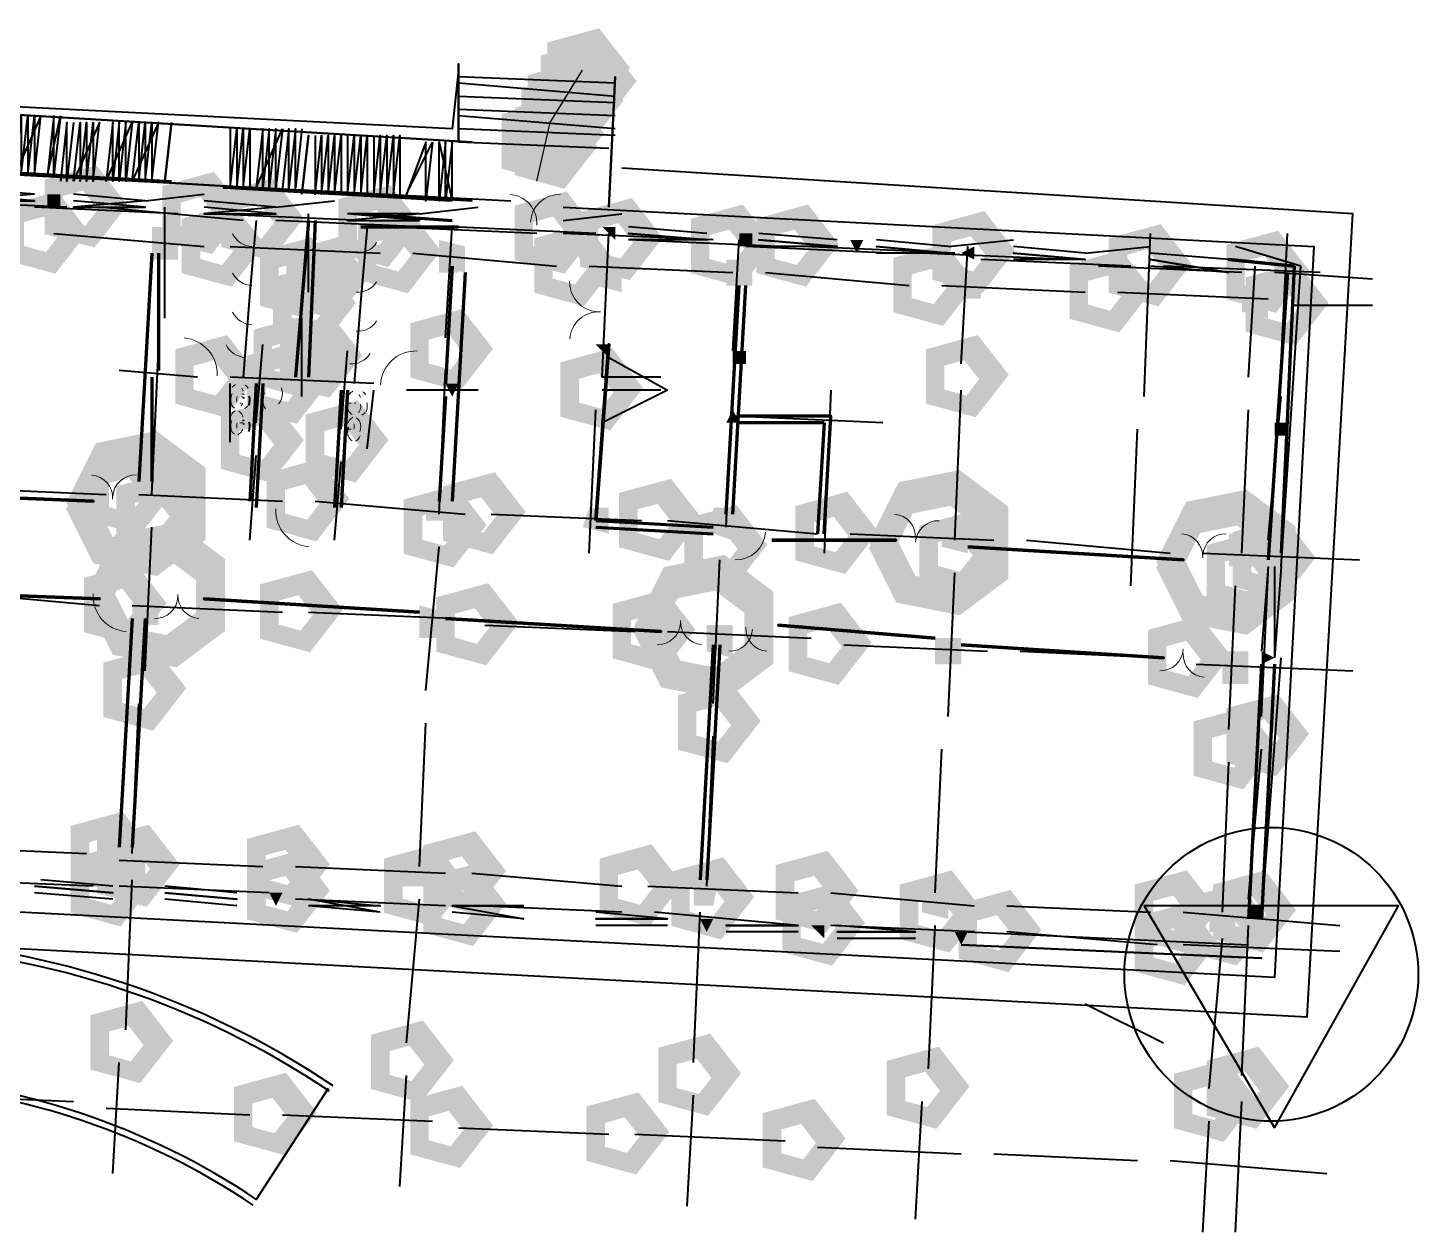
# Model space of a CAD drawing. Header units: metres. Extents: x 110 to 500, y 133 to 419.
# Drawn here: x 167.18 to 179.96, y 291.32 to 302.39 of the extents above; entities that cross this region are included whole.
import ezdxf

# ---------------------------------------------------------------- set-up
doc = ezdxf.new("R2010")
doc.units = ezdxf.units.M
for name, color, linetype in [('PDF_0', 7, 'Continuous'), ('PDF_COLU-HATCH', 7, 'Continuous'), ('PDF_COLU_GZ_HATCH', 7, 'Continuous'), ('PDF_DIM_LEAD', 7, 'Continuous'), ('PDF_DOTE', 7, 'Continuous'), ('PDF_GROUND', 7, 'Continuous'), ('PDF_LATRINE', 7, 'Continuous'), ('PDF_LVTRY', 7, 'Continuous'), ('PDF_PUB_HATCH', 7, 'Continuous'), ('PDF_STAIR', 7, 'Continuous'), ('PDF_WALL', 7, 'Continuous'), ('PDF_WINDOW', 7, 'Continuous'), ('PDF_勘探点', 7, 'Continuous'), ('PDF_洁具', 7, 'Continuous')]:
    doc.layers.add(name, color=color, linetype=linetype)

msp = doc.modelspace()

# ---------------------------------------------------------------- hatches: boundary and pattern name
at = {"layer": 'PDF_COLU-HATCH'}
for points in [[(168.32, 300.26), (168.56, 300.26), (168.56, 300.56), (168.32, 300.56)], [(170.96, 300.14), (171.14, 300.14), (171.2, 300.38), (170.96, 300.44)], [(173.6, 300.02), (173.84, 300.02), (173.84, 300.26), (173.6, 300.26)], [(172.4, 300.02), (172.64, 299.96), (172.64, 300.2), (172.46, 300.2)], [(175.7, 299.9), (175.94, 299.9), (175.94, 300.14), (175.7, 300.14)], [(178.34, 299.78), (178.58, 299.72), (178.58, 300.02), (178.34, 300.02)], [(168.2, 297.98), (168.44, 297.98), (168.44, 298.28), (168.2, 298.28)], [(170.84, 297.86), (171.02, 297.86), (171.08, 298.1), (170.84, 298.1)], [(172.28, 297.8), (172.52, 297.74), (172.52, 297.98), (172.34, 297.98)], [(173.48, 297.74), (173.66, 297.68), (173.72, 297.98), (173.48, 297.98)], [(175.58, 297.62), (175.82, 297.56), (175.82, 297.86), (175.58, 297.86)], [(178.22, 297.44), (178.46, 297.44), (178.46, 297.74), (178.22, 297.74)], [(168.14, 296.9), (168.38, 296.9), (168.38, 297.2), (168.14, 297.2)], [(170.78, 296.78), (170.96, 296.78), (171.02, 297.02), (170.78, 297.08)], [(173.42, 296.66), (173.66, 296.6), (173.66, 296.9), (173.42, 296.9)], [(175.52, 296.54), (175.76, 296.54), (175.76, 296.78), (175.52, 296.78)], [(178.16, 296.36), (178.4, 296.36), (178.4, 296.66), (178.16, 296.66)], [(168.02, 294.62), (168.26, 294.62), (168.26, 294.86), (168.02, 294.92)], [(170.6, 294.5), (170.84, 294.5), (170.9, 294.74), (170.66, 294.74)], [(173.3, 294.32), (173.48, 294.32), (173.54, 294.62), (173.3, 294.62)], [(175.4, 294.26), (175.64, 294.2), (175.64, 294.5), (175.4, 294.5)], [(178.04, 294.08), (178.28, 294.08), (178.28, 294.38), (178.04, 294.38)]]:
    msp.add_hatch(color=7, dxfattribs=at).paths.add_polyline_path(points)
at = {"layer": 'PDF_COLU_GZ_HATCH'}
for points in [[(167.36, 300.74), (167.48, 300.74), (167.48, 300.86), (167.36, 300.86)], [(172.58, 300.44), (172.58, 300.56), (172.46, 300.56)], [(173.72, 300.38), (173.84, 300.38), (173.84, 300.5), (173.72, 300.5)], [(174.8, 300.32), (174.86, 300.44), (174.74, 300.44)], [(175.88, 300.26), (175.88, 300.38), (175.76, 300.32)], [(172.52, 299.36), (172.52, 299.48), (172.4, 299.48)], [(173.66, 299.3), (173.78, 299.3), (173.78, 299.42), (173.66, 299.42)], [(173.66, 299.3), (173.78, 299.3), (173.78, 299.42), (173.66, 299.42)], [(171.08, 299), (171.14, 299.12), (171.02, 299.12)], [(173.6, 298.76), (173.72, 298.76), (173.66, 298.88)], [(178.64, 298.64), (178.76, 298.64), (178.76, 298.76), (178.64, 298.76)], [(178.52, 296.54), (178.64, 296.6), (178.52, 296.66)], [(169.46, 294.32), (169.52, 294.44), (169.4, 294.44)], [(173.42, 294.08), (173.48, 294.2), (173.36, 294.2)], [(178.4, 294.2), (178.52, 294.2), (178.52, 294.32), (178.4, 294.32)], [(174.5, 294.02), (174.5, 294.14), (174.38, 294.14)], [(175.76, 293.96), (175.82, 294.08), (175.7, 294.08)]]:
    msp.add_hatch(color=7, dxfattribs=at).paths.add_polyline_path(points)
at = {"layer": 'PDF_PUB_HATCH'}
for points in [[(168.32, 300.32), (168.56, 300.32), (168.56, 300.5), (168.38, 300.5)], [(170.96, 300.2), (171.2, 300.14), (171.2, 300.38), (170.96, 300.38)], [(173.6, 300.02), (173.78, 300.02), (173.78, 300.26), (173.6, 300.26)], [(175.7, 299.9), (175.94, 299.9), (175.94, 300.14), (175.7, 300.14)], [(178.34, 299.78), (178.52, 299.78), (178.58, 299.96), (178.34, 299.96)], [(168.2, 297.98), (168.44, 297.98), (168.44, 298.16), (168.2, 298.22)], [(170.84, 297.86), (171.02, 297.86), (171.08, 298.04), (170.84, 298.04)], [(173.48, 297.74), (173.66, 297.68), (173.66, 297.92), (173.48, 297.92)], [(175.58, 297.62), (175.82, 297.62), (175.82, 297.8), (175.58, 297.8)], [(178.22, 297.44), (178.4, 297.44), (178.46, 297.68), (178.22, 297.68)], [(168.14, 296.96), (168.38, 296.96), (168.38, 297.2), (168.2, 297.2)], [(170.78, 296.84), (171.02, 296.84), (171.02, 297.02), (170.78, 297.02)], [(173.42, 296.72), (173.6, 296.72), (173.6, 296.9), (173.42, 296.9)], [(175.52, 296.6), (175.76, 296.6), (175.76, 296.78), (175.52, 296.78)], [(178.16, 296.42), (178.34, 296.42), (178.4, 296.66), (178.16, 296.66)], [(168.02, 294.68), (168.26, 294.68), (168.26, 294.86), (168.02, 294.86)], [(170.66, 294.5), (170.84, 294.5), (170.9, 294.74), (170.66, 294.74)], [(173.3, 294.38), (173.48, 294.38), (173.48, 294.56), (173.3, 294.56)], [(175.4, 294.26), (175.64, 294.26), (175.64, 294.44), (175.4, 294.44)], [(178.04, 294.14), (178.22, 294.14), (178.28, 294.32), (178.04, 294.32)]]:
    msp.add_hatch(color=7, dxfattribs=at).paths.add_polyline_path(points)

# ---------------------------------------------------------------- linework, layer by layer
at = {"layer": 'PDF_0', "color": 7}
for points in [[(172.04, 301.82, 0.17, 0.17, 0), (172.37, 301.73, 0.19, 0.19, 0), (172.58, 302, 0.24, 0.24, 0), (172.37, 302.27, 0.19, 0.19, 0), (172.04, 302.18, 0.17, 0.17, 0)], [(171.98, 301.7, 0.17, 0.17, 0), (172.31, 301.61, 0.19, 0.19, 0), (172.52, 301.88, 0.24, 0.24, 0), (172.31, 302.15, 0.19, 0.19, 0), (171.98, 302.06, 0.17, 0.17, 0)], [(172.1, 301.7, 0.17, 0.17, 0), (172.43, 301.61, 0.19, 0.19, 0), (172.64, 301.88, 0.24, 0.24, 0), (172.43, 302.15, 0.19, 0.19, 0), (172.1, 302.06, 0.17, 0.17, 0)], [(171.86, 301.52, 0.17, 0.17, 0), (172.19, 301.43, 0.19, 0.19, 0), (172.4, 301.7, 0.24, 0.24, 0), (172.19, 301.97, 0.19, 0.19, 0), (171.86, 301.88, 0.17, 0.17, 0)], [(171.92, 301.52, 0.17, 0.17, 0), (172.25, 301.43, 0.19, 0.19, 0), (172.46, 301.7, 0.24, 0.24, 0), (172.25, 301.97, 0.19, 0.19, 0), (171.92, 301.88, 0.17, 0.17, 0)], [(171.98, 301.52, 0.17, 0.17, 0), (172.31, 301.43, 0.19, 0.19, 0), (172.52, 301.7, 0.24, 0.24, 0), (172.31, 301.97, 0.19, 0.19, 0), (171.98, 301.88, 0.17, 0.17, 0)], [(171.8, 301.4, 0.17, 0.17, 0), (172.13, 301.31, 0.19, 0.19, 0), (172.34, 301.58, 0.24, 0.24, 0), (172.13, 301.85, 0.19, 0.19, 0), (171.8, 301.76, 0.17, 0.17, 0)], [(171.8, 301.34, 0.17, 0.17, 0), (172.13, 301.25, 0.19, 0.19, 0), (172.34, 301.52, 0.24, 0.24, 0), (172.13, 301.79, 0.19, 0.19, 0), (171.8, 301.7, 0.17, 0.17, 0)], [(171.86, 301.4, 0.17, 0.17, 0), (172.19, 301.31, 0.19, 0.19, 0), (172.4, 301.58, 0.24, 0.24, 0), (172.19, 301.85, 0.19, 0.19, 0), (171.86, 301.76, 0.17, 0.17, 0)], [(171.74, 301.22, 0.17, 0.17, 0), (172.07, 301.13, 0.19, 0.19, 0), (172.28, 301.4, 0.24, 0.24, 0), (172.07, 301.67, 0.19, 0.19, 0), (171.74, 301.58, 0.17, 0.17, 0)], [(171.8, 301.22, 0.17, 0.17, 0), (172.13, 301.13, 0.19, 0.19, 0), (172.34, 301.4, 0.24, 0.24, 0), (172.13, 301.67, 0.19, 0.19, 0), (171.8, 301.58, 0.17, 0.17, 0)], [(171.8, 301.22, 0.17, 0.17, 0), (172.13, 301.13, 0.19, 0.19, 0), (172.34, 301.4, 0.24, 0.24, 0), (172.13, 301.67, 0.19, 0.19, 0), (171.8, 301.58, 0.17, 0.17, 0)], [(171.62, 301.16, 0.17, 0.17, 0), (171.95, 301.07, 0.19, 0.19, 0), (172.16, 301.34, 0.24, 0.24, 0), (171.95, 301.61, 0.19, 0.19, 0), (171.62, 301.52, 0.17, 0.17, 0)], [(171.74, 301.1, 0.17, 0.17, 0), (172.07, 301.01, 0.19, 0.19, 0), (172.28, 301.28, 0.24, 0.24, 0), (172.07, 301.55, 0.19, 0.19, 0), (171.74, 301.46, 0.17, 0.17, 0)]]:
    msp.add_lwpolyline(points, format="xyseb", close=True, dxfattribs=at)
at = {"layer": 'PDF_0', "color": 7, "lineweight": 40}
for points in [[(171.14, 301.34), (171.14, 302), (171.08, 301.46), (166.34, 301.7)], [(153.44, 301.76), (171.62, 300.8)], [(168.26, 300.8), (168.8, 300.86)], [(172.1, 300.74), (179, 300.38), (178.64, 293.66), (165.98, 294.32)], [(169.46, 300.74), (170, 300.8)], [(170.78, 300.68), (171.32, 300.74)], [(169.28, 300.62), (169.22, 299.96), (169.16, 299.18)], [(172.1, 300.62), (172.64, 300.68)], [(170.3, 300.56), (170.24, 299.9), (170.18, 299.12)], [(175.64, 300.38), (176.24, 300.44)], [(176.9, 300.32), (177.5, 300.38)], [(178.88, 300.2), (178.28, 300.38)], [(178.7, 297.44), (178.88, 300.2)], [(169.04, 298.58), (169.04, 299.12)], [(170.3, 298.52), (170.36, 299.06)], [(178.52, 294.2), (178.7, 296.6)], [(169.94, 292.64), (169.28, 291.62)]]:
    msp.add_lwpolyline(points, dxfattribs=at)
for points in [[(171.14, 301.34), (171.14, 302.06)], [(172.52, 300.74), (172.58, 301.94)], [(172.52, 300.74), (172.58, 301.94)], [(166.28, 301.64), (171.26, 301.34)], [(166.22, 301.1), (171.26, 300.8)]]:
    msp.add_lwpolyline(points, close=True, dxfattribs=at)
at = {"layer": 'PDF_0', "color": 7}
msp.add_lwpolyline([(171.86, 300.98), (171.98, 301.52), (172.28, 302)], dxfattribs=at)
at = {"layer": 'PDF_0', "color": 4, "lineweight": 40}
msp.add_lwpolyline([(175.82, 294.08), (178.4, 293.96)], dxfattribs=at)
msp.add_lwpolyline([(175.76, 293.96), (178.52, 293.84)], close=True, dxfattribs=at)
at = {"layer": 'PDF_0', "color": 7, "lineweight": 40}
for radius, start, end in [(7.95, 56.195, 86.9184), (8.01, 56.1946, 86.9184), (6.75, 56.1951, 86.9183), (6.69, 56.2065, 86.209)]:
    msp.add_arc((165.53, 286.01), radius, start, end, dxfattribs=at)
at = {"layer": 'PDF_DIM_LEAD', "color": 3, "lineweight": 40}
msp.add_lwpolyline([(176.9, 293.42), (177.62, 293.06)], dxfattribs=at)
at = {"layer": 'PDF_DOTE', "color": 1}
for points in [[(167.42, 300.56, 0.17, 0.17, 0), (167.75, 300.47, 0.19, 0.19, 0), (167.96, 300.74, 0.24, 0.24, 0), (167.75, 301.01, 0.19, 0.19, 0), (167.42, 300.92, 0.17, 0.17, 0)], [(168.5, 300.5, 0.17, 0.17, 0), (168.83, 300.41, 0.19, 0.19, 0), (169.04, 300.68, 0.24, 0.24, 0), (168.83, 300.95, 0.19, 0.19, 0), (168.5, 300.86, 0.17, 0.17, 0)], [(169.04, 300.44, 0.17, 0.17, 0), (169.37, 300.35, 0.19, 0.19, 0), (169.58, 300.62, 0.24, 0.24, 0), (169.37, 300.89, 0.19, 0.19, 0), (169.04, 300.8, 0.17, 0.17, 0)], [(167.06, 300.32, 0.17, 0.17, 0), (167.39, 300.23, 0.19, 0.19, 0), (167.6, 300.5, 0.24, 0.24, 0), (167.39, 300.77, 0.19, 0.19, 0), (167.06, 300.68, 0.17, 0.17, 0)], [(170.12, 300.38, 0.17, 0.17, 0), (170.45, 300.29, 0.19, 0.19, 0), (170.66, 300.56, 0.24, 0.24, 0), (170.45, 300.83, 0.19, 0.19, 0), (170.12, 300.74, 0.17, 0.17, 0)], [(171.74, 300.32, 0.17, 0.17, 0), (172.07, 300.23, 0.19, 0.19, 0), (172.28, 300.5, 0.24, 0.24, 0), (172.07, 300.77, 0.19, 0.19, 0), (171.74, 300.68, 0.17, 0.17, 0)], [(168.68, 300.2, 0.17, 0.17, 0), (169.01, 300.11, 0.19, 0.19, 0), (169.22, 300.38, 0.24, 0.24, 0), (169.01, 300.65, 0.19, 0.19, 0), (168.68, 300.56, 0.17, 0.17, 0)], [(172.34, 300.26, 0.17, 0.17, 0), (172.67, 300.17, 0.19, 0.19, 0), (172.88, 300.44, 0.24, 0.24, 0), (172.67, 300.71, 0.19, 0.19, 0), (172.34, 300.62, 0.17, 0.17, 0)], [(173.36, 300.2, 0.17, 0.17, 0), (173.69, 300.11, 0.19, 0.19, 0), (173.9, 300.38, 0.24, 0.24, 0), (173.69, 300.65, 0.19, 0.19, 0), (173.36, 300.56, 0.17, 0.17, 0)], [(173.96, 300.2, 0.17, 0.17, 0), (174.29, 300.11, 0.19, 0.19, 0), (174.5, 300.38, 0.24, 0.24, 0), (174.29, 300.65, 0.19, 0.19, 0), (173.96, 300.56, 0.17, 0.17, 0)], [(170.3, 300.14, 0.17, 0.17, 0), (170.63, 300.05, 0.19, 0.19, 0), (170.84, 300.32, 0.24, 0.24, 0), (170.63, 300.59, 0.19, 0.19, 0), (170.3, 300.5, 0.17, 0.17, 0)], [(171.92, 300.02, 0.17, 0.17, 0), (172.25, 299.93, 0.19, 0.19, 0), (172.46, 300.2, 0.24, 0.24, 0), (172.25, 300.47, 0.19, 0.19, 0), (171.92, 300.38, 0.17, 0.17, 0)], [(175.58, 300.14, 0.17, 0.17, 0), (175.91, 300.05, 0.19, 0.19, 0), (176.12, 300.32, 0.24, 0.24, 0), (175.91, 300.59, 0.19, 0.19, 0), (175.58, 300.5, 0.17, 0.17, 0)], [(177.2, 300.02, 0.17, 0.17, 0), (177.53, 299.93, 0.19, 0.19, 0), (177.74, 300.2, 0.24, 0.24, 0), (177.53, 300.47, 0.19, 0.19, 0), (177.2, 300.38, 0.17, 0.17, 0)], [(178.28, 299.96, 0.17, 0.17, 0), (178.61, 299.87, 0.19, 0.19, 0), (178.82, 300.14, 0.24, 0.24, 0), (178.61, 300.41, 0.19, 0.19, 0), (178.28, 300.32, 0.17, 0.17, 0)], [(175.22, 299.84, 0.17, 0.17, 0), (175.55, 299.75, 0.19, 0.19, 0), (175.76, 300.02, 0.24, 0.24, 0), (175.55, 300.29, 0.19, 0.19, 0), (175.22, 300.2, 0.17, 0.17, 0)], [(176.84, 299.78, 0.17, 0.17, 0), (177.17, 299.69, 0.19, 0.19, 0), (177.38, 299.96, 0.24, 0.24, 0), (177.17, 300.23, 0.19, 0.19, 0), (176.84, 300.14, 0.17, 0.17, 0)], [(169.52, 299.66, 0.17, 0.17, 0), (169.85, 299.57, 0.19, 0.19, 0), (170.06, 299.84, 0.24, 0.24, 0), (169.85, 300.11, 0.19, 0.19, 0), (169.52, 300.02, 0.17, 0.17, 0)], [(178.46, 299.66, 0.17, 0.17, 0), (178.79, 299.57, 0.19, 0.19, 0), (179, 299.84, 0.24, 0.24, 0), (178.79, 300.11, 0.19, 0.19, 0), (178.46, 300.02, 0.17, 0.17, 0)], [(170.78, 299.24, 0.17, 0.17, 0), (171.11, 299.15, 0.19, 0.19, 0), (171.32, 299.42, 0.24, 0.24, 0), (171.11, 299.69, 0.19, 0.19, 0), (170.78, 299.6, 0.17, 0.17, 0)], [(168.62, 299, 0.17, 0.17, 0), (168.95, 298.91, 0.19, 0.19, 0), (169.16, 299.18, 0.24, 0.24, 0), (168.95, 299.45, 0.19, 0.19, 0), (168.62, 299.36, 0.17, 0.17, 0)], [(175.52, 299, 0.17, 0.17, 0), (175.85, 298.91, 0.19, 0.19, 0), (176.06, 299.18, 0.24, 0.24, 0), (175.85, 299.45, 0.19, 0.19, 0), (175.52, 299.36, 0.17, 0.17, 0)], [(172.16, 298.88, 0.17, 0.17, 0), (172.49, 298.79, 0.19, 0.19, 0), (172.7, 299.06, 0.24, 0.24, 0), (172.49, 299.33, 0.19, 0.19, 0), (172.16, 299.24, 0.17, 0.17, 0)], [(169.04, 298.4, 0.17, 0.17, 0), (169.37, 298.31, 0.19, 0.19, 0), (169.58, 298.58, 0.24, 0.24, 0), (169.37, 298.85, 0.19, 0.19, 0), (169.04, 298.76, 0.17, 0.17, 0)], [(169.82, 298.4, 0.17, 0.17, 0), (170.15, 298.31, 0.19, 0.19, 0), (170.36, 298.58, 0.24, 0.24, 0), (170.15, 298.85, 0.19, 0.19, 0), (169.82, 298.76, 0.17, 0.17, 0)], [(167.84, 297.92, 0.17, 0.17, 0), (168.17, 297.83, 0.19, 0.19, 0), (168.38, 298.1, 0.24, 0.24, 0), (168.17, 298.37, 0.19, 0.19, 0), (167.84, 298.28, 0.17, 0.17, 0)], [(169.46, 297.86, 0.17, 0.17, 0), (169.79, 297.77, 0.19, 0.19, 0), (170, 298.04, 0.24, 0.24, 0), (169.79, 298.31, 0.19, 0.19, 0), (169.46, 298.22, 0.17, 0.17, 0)], [(168.08, 297.74, 0.17, 0.17, 0), (168.41, 297.65, 0.19, 0.19, 0), (168.62, 297.92, 0.24, 0.24, 0), (168.41, 298.19, 0.19, 0.19, 0), (168.08, 298.1, 0.17, 0.17, 0)], [(171.08, 297.74, 0.17, 0.17, 0), (171.41, 297.65, 0.19, 0.19, 0), (171.62, 297.92, 0.24, 0.24, 0), (171.41, 298.19, 0.19, 0.19, 0), (171.08, 298.1, 0.17, 0.17, 0)], [(170.72, 297.62, 0.17, 0.17, 0), (171.05, 297.53, 0.19, 0.19, 0), (171.26, 297.8, 0.24, 0.24, 0), (171.05, 298.07, 0.19, 0.19, 0), (170.72, 297.98, 0.17, 0.17, 0)], [(172.7, 297.68, 0.17, 0.17, 0), (173.03, 297.59, 0.19, 0.19, 0), (173.24, 297.86, 0.24, 0.24, 0), (173.03, 298.13, 0.19, 0.19, 0), (172.7, 298.04, 0.17, 0.17, 0)], [(174.32, 297.56, 0.17, 0.17, 0), (174.65, 297.47, 0.19, 0.19, 0), (174.86, 297.74, 0.24, 0.24, 0), (174.65, 298.01, 0.19, 0.19, 0), (174.32, 297.92, 0.17, 0.17, 0)], [(173.3, 297.44, 0.17, 0.17, 0), (173.63, 297.35, 0.19, 0.19, 0), (173.84, 297.62, 0.24, 0.24, 0), (173.63, 297.89, 0.19, 0.19, 0), (173.3, 297.8, 0.17, 0.17, 0)], [(175.46, 297.38, 0.17, 0.17, 0), (175.79, 297.29, 0.19, 0.19, 0), (176, 297.56, 0.24, 0.24, 0), (175.79, 297.83, 0.19, 0.19, 0), (175.46, 297.74, 0.17, 0.17, 0)], [(178.34, 297.32, 0.17, 0.17, 0), (178.67, 297.23, 0.19, 0.19, 0), (178.88, 297.5, 0.24, 0.24, 0), (178.67, 297.77, 0.19, 0.19, 0), (178.34, 297.68, 0.17, 0.17, 0)], [(178.1, 297.2, 0.17, 0.17, 0), (178.43, 297.11, 0.19, 0.19, 0), (178.64, 297.38, 0.24, 0.24, 0), (178.43, 297.65, 0.19, 0.19, 0), (178.1, 297.56, 0.17, 0.17, 0)], [(167.78, 296.9, 0.17, 0.17, 0), (168.11, 296.81, 0.19, 0.19, 0), (168.32, 297.08, 0.24, 0.24, 0), (168.11, 297.35, 0.19, 0.19, 0), (167.78, 297.26, 0.17, 0.17, 0)], [(169.4, 296.84, 0.17, 0.17, 0), (169.73, 296.75, 0.19, 0.19, 0), (169.94, 297.02, 0.24, 0.24, 0), (169.73, 297.29, 0.19, 0.19, 0), (169.4, 297.2, 0.17, 0.17, 0)], [(171.02, 296.72, 0.17, 0.17, 0), (171.35, 296.63, 0.19, 0.19, 0), (171.56, 296.9, 0.24, 0.24, 0), (171.35, 297.17, 0.19, 0.19, 0), (171.02, 297.08, 0.17, 0.17, 0)], [(172.64, 296.66, 0.17, 0.17, 0), (172.97, 296.57, 0.19, 0.19, 0), (173.18, 296.84, 0.24, 0.24, 0), (172.97, 297.11, 0.19, 0.19, 0), (172.64, 297.02, 0.17, 0.17, 0)], [(174.26, 296.54, 0.17, 0.17, 0), (174.59, 296.45, 0.19, 0.19, 0), (174.8, 296.72, 0.24, 0.24, 0), (174.59, 296.99, 0.19, 0.19, 0), (174.26, 296.9, 0.17, 0.17, 0)], [(177.56, 296.42, 0.17, 0.17, 0), (177.89, 296.33, 0.19, 0.19, 0), (178.1, 296.6, 0.24, 0.24, 0), (177.89, 296.87, 0.19, 0.19, 0), (177.56, 296.78, 0.17, 0.17, 0)], [(167.96, 296.12, 0.17, 0.17, 0), (168.29, 296.03, 0.19, 0.19, 0), (168.5, 296.3, 0.24, 0.24, 0), (168.29, 296.57, 0.19, 0.19, 0), (167.96, 296.48, 0.17, 0.17, 0)], [(173.24, 295.82, 0.17, 0.17, 0), (173.57, 295.73, 0.19, 0.19, 0), (173.78, 296, 0.24, 0.24, 0), (173.57, 296.27, 0.19, 0.19, 0), (173.24, 296.18, 0.17, 0.17, 0)], [(178.28, 295.7, 0.17, 0.17, 0), (178.61, 295.61, 0.19, 0.19, 0), (178.82, 295.88, 0.24, 0.24, 0), (178.61, 296.15, 0.19, 0.19, 0), (178.28, 296.06, 0.17, 0.17, 0)], [(177.98, 295.58, 0.17, 0.17, 0), (178.31, 295.49, 0.19, 0.19, 0), (178.52, 295.76, 0.24, 0.24, 0), (178.31, 296.03, 0.19, 0.19, 0), (177.98, 295.94, 0.17, 0.17, 0)], [(167.66, 294.62, 0.17, 0.17, 0), (167.99, 294.53, 0.19, 0.19, 0), (168.2, 294.8, 0.24, 0.24, 0), (167.99, 295.07, 0.19, 0.19, 0), (167.66, 294.98, 0.17, 0.17, 0)], [(167.9, 294.5, 0.17, 0.17, 0), (168.23, 294.41, 0.19, 0.19, 0), (168.44, 294.68, 0.24, 0.24, 0), (168.23, 294.95, 0.19, 0.19, 0), (167.9, 294.86, 0.17, 0.17, 0)], [(169.28, 294.5, 0.17, 0.17, 0), (169.61, 294.41, 0.19, 0.19, 0), (169.82, 294.68, 0.24, 0.24, 0), (169.61, 294.95, 0.19, 0.19, 0), (169.28, 294.86, 0.17, 0.17, 0)], [(170.9, 294.44, 0.17, 0.17, 0), (171.23, 294.35, 0.19, 0.19, 0), (171.44, 294.62, 0.24, 0.24, 0), (171.23, 294.89, 0.19, 0.19, 0), (170.9, 294.8, 0.17, 0.17, 0)], [(167.66, 294.32, 0.17, 0.17, 0), (167.99, 294.23, 0.19, 0.19, 0), (168.2, 294.5, 0.24, 0.24, 0), (167.99, 294.77, 0.19, 0.19, 0), (167.66, 294.68, 0.17, 0.17, 0)], [(170.54, 294.32, 0.17, 0.17, 0), (170.87, 294.23, 0.19, 0.19, 0), (171.08, 294.5, 0.24, 0.24, 0), (170.87, 294.77, 0.19, 0.19, 0), (170.54, 294.68, 0.17, 0.17, 0)], [(172.52, 294.32, 0.17, 0.17, 0), (172.85, 294.23, 0.19, 0.19, 0), (173.06, 294.5, 0.24, 0.24, 0), (172.85, 294.77, 0.19, 0.19, 0), (172.52, 294.68, 0.17, 0.17, 0)], [(169.28, 294.26, 0.17, 0.17, 0), (169.61, 294.17, 0.19, 0.19, 0), (169.82, 294.44, 0.24, 0.24, 0), (169.61, 294.71, 0.19, 0.19, 0), (169.28, 294.62, 0.17, 0.17, 0)], [(170.9, 294.14, 0.17, 0.17, 0), (171.23, 294.05, 0.19, 0.19, 0), (171.44, 294.32, 0.24, 0.24, 0), (171.23, 294.59, 0.19, 0.19, 0), (170.9, 294.5, 0.17, 0.17, 0)], [(173.18, 294.2, 0.17, 0.17, 0), (173.51, 294.11, 0.19, 0.19, 0), (173.72, 294.38, 0.24, 0.24, 0), (173.51, 294.65, 0.19, 0.19, 0), (173.18, 294.56, 0.17, 0.17, 0)], [(174.14, 294.26, 0.17, 0.17, 0), (174.47, 294.17, 0.19, 0.19, 0), (174.68, 294.44, 0.24, 0.24, 0), (174.47, 294.71, 0.19, 0.19, 0), (174.14, 294.62, 0.17, 0.17, 0)], [(175.28, 294.08, 0.17, 0.17, 0), (175.61, 293.99, 0.19, 0.19, 0), (175.82, 294.26, 0.24, 0.24, 0), (175.61, 294.53, 0.19, 0.19, 0), (175.28, 294.44, 0.17, 0.17, 0)], [(177.44, 294.08, 0.17, 0.17, 0), (177.77, 293.99, 0.19, 0.19, 0), (177.98, 294.26, 0.24, 0.24, 0), (177.77, 294.53, 0.19, 0.19, 0), (177.44, 294.44, 0.17, 0.17, 0)], [(178.16, 294.08, 0.17, 0.17, 0), (178.49, 293.99, 0.19, 0.19, 0), (178.7, 294.26, 0.24, 0.24, 0), (178.49, 294.53, 0.19, 0.19, 0), (178.16, 294.44, 0.17, 0.17, 0)], [(174.2, 293.96, 0.17, 0.17, 0), (174.53, 293.87, 0.19, 0.19, 0), (174.74, 294.14, 0.24, 0.24, 0), (174.53, 294.41, 0.19, 0.19, 0), (174.2, 294.32, 0.17, 0.17, 0)], [(175.82, 293.9, 0.17, 0.17, 0), (176.15, 293.81, 0.19, 0.19, 0), (176.36, 294.08, 0.24, 0.24, 0), (176.15, 294.35, 0.19, 0.19, 0), (175.82, 294.26, 0.17, 0.17, 0)], [(177.92, 293.96, 0.17, 0.17, 0), (178.25, 293.87, 0.19, 0.19, 0), (178.46, 294.14, 0.24, 0.24, 0), (178.25, 294.41, 0.19, 0.19, 0), (177.92, 294.32, 0.17, 0.17, 0)], [(177.44, 293.78, 0.17, 0.17, 0), (177.77, 293.69, 0.19, 0.19, 0), (177.98, 293.96, 0.24, 0.24, 0), (177.77, 294.23, 0.19, 0.19, 0), (177.44, 294.14, 0.17, 0.17, 0)], [(167.84, 292.88, 0.17, 0.17, 0), (168.17, 292.79, 0.19, 0.19, 0), (168.38, 293.06, 0.24, 0.24, 0), (168.17, 293.33, 0.19, 0.19, 0), (167.84, 293.24, 0.17, 0.17, 0)], [(170.42, 292.7, 0.17, 0.17, 0), (170.75, 292.61, 0.19, 0.19, 0), (170.96, 292.88, 0.24, 0.24, 0), (170.75, 293.15, 0.19, 0.19, 0), (170.42, 293.06, 0.17, 0.17, 0)], [(173.06, 292.58, 0.17, 0.17, 0), (173.39, 292.49, 0.19, 0.19, 0), (173.6, 292.76, 0.24, 0.24, 0), (173.39, 293.03, 0.19, 0.19, 0), (173.06, 292.94, 0.17, 0.17, 0)], [(175.16, 292.46, 0.17, 0.17, 0), (175.49, 292.37, 0.19, 0.19, 0), (175.7, 292.64, 0.24, 0.24, 0), (175.49, 292.91, 0.19, 0.19, 0), (175.16, 292.82, 0.17, 0.17, 0)], [(178.1, 292.46, 0.17, 0.17, 0), (178.43, 292.37, 0.19, 0.19, 0), (178.64, 292.64, 0.24, 0.24, 0), (178.43, 292.91, 0.19, 0.19, 0), (178.1, 292.82, 0.17, 0.17, 0)], [(169.16, 292.22, 0.17, 0.17, 0), (169.49, 292.13, 0.19, 0.19, 0), (169.7, 292.4, 0.24, 0.24, 0), (169.49, 292.67, 0.19, 0.19, 0), (169.16, 292.58, 0.17, 0.17, 0)], [(177.8, 292.34, 0.17, 0.17, 0), (178.13, 292.25, 0.19, 0.19, 0), (178.34, 292.52, 0.24, 0.24, 0), (178.13, 292.79, 0.19, 0.19, 0), (177.8, 292.7, 0.17, 0.17, 0)], [(170.78, 292.1, 0.17, 0.17, 0), (171.11, 292.01, 0.19, 0.19, 0), (171.32, 292.28, 0.24, 0.24, 0), (171.11, 292.55, 0.19, 0.19, 0), (170.78, 292.46, 0.17, 0.17, 0)], [(172.4, 292.04, 0.17, 0.17, 0), (172.73, 291.95, 0.19, 0.19, 0), (172.94, 292.22, 0.24, 0.24, 0), (172.73, 292.49, 0.19, 0.19, 0), (172.4, 292.4, 0.17, 0.17, 0)], [(174.02, 291.98, 0.17, 0.17, 0), (174.35, 291.89, 0.19, 0.19, 0), (174.56, 292.16, 0.24, 0.24, 0), (174.35, 292.43, 0.19, 0.19, 0), (174.02, 292.34, 0.17, 0.17, 0)]]:
    msp.add_lwpolyline(points, format="xyseb", close=True, dxfattribs=at)
at = {"layer": 'PDF_DOTE', "color": 1, "lineweight": 40}
for points in [[(167.54, 300.74), (166.16, 300.8)], [(168.56, 300.68), (167.24, 300.74)], [(169.16, 300.62), (167.84, 300.74)], [(168.44, 299.72), (168.44, 300.74)], [(170.24, 300.62), (168.86, 300.68)], [(170.78, 300.56), (169.46, 300.62)], [(169.76, 299.96), (169.76, 300.68)], [(167.42, 300.5), (168.8, 300.38)], [(171.86, 300.5), (170.48, 300.56)], [(171.02, 299.54), (171.08, 300.56)], [(172.4, 300.5), (171.08, 300.56)], [(173.48, 300.44), (172.1, 300.5)], [(172.46, 299.18), (172.52, 300.5)], [(177.44, 299), (177.5, 300.5)], [(178.7, 299.3), (178.76, 300.5)], [(169.04, 300.38), (170.42, 300.32)], [(174.08, 300.38), (172.7, 300.44)], [(173.66, 299.42), (173.72, 300.44)], [(175.1, 300.32), (173.78, 300.38)], [(175.7, 300.32), (174.32, 300.38)], [(175.76, 299.3), (175.82, 300.38)], [(170.72, 300.32), (172.04, 300.2)], [(176.72, 300.26), (175.4, 300.32)], [(177.32, 300.2), (175.94, 300.26)], [(172.34, 300.2), (173.66, 300.14)], [(173.96, 300.14), (175.28, 300.02)], [(178.34, 300.14), (177.02, 300.2)], [(179.06, 300.14), (177.62, 300.2)], [(178.4, 299.18), (178.46, 300.2)], [(179.54, 300.08), (178.64, 300.14)], [(175.58, 300.02), (176.9, 299.96)], [(177.2, 299.96), (178.58, 299.9)], [(178.82, 299.84), (179.54, 299.84)], [(169.7, 299), (169.7, 299.72)], [(169.28, 298.76), (169.34, 299.48)], [(168.32, 298.1), (168.38, 299.42)], [(170.06, 298.7), (170.12, 299.42)], [(168.74, 299.18), (168.02, 299.24)], [(170.36, 299.12), (169.04, 299.18)], [(170.96, 297.92), (171.02, 299.24)], [(171.32, 299.06), (170.66, 299.06)], [(173.6, 297.8), (173.66, 299.12)], [(174.56, 299.06), (174.5, 297.56)], [(175.7, 297.68), (175.76, 299.06)], [(178.58, 297.68), (178.7, 299)], [(172.34, 297.56), (172.4, 298.88)], [(175.04, 298.76), (173.66, 298.82)], [(178.34, 297.56), (178.4, 298.88)], [(177.32, 297.26), (177.38, 298.7)], [(169.22, 297.68), (169.28, 298.46)], [(170, 297.68), (170.06, 298.4)], [(166.58, 298.16), (167.9, 298.1)], [(168.2, 298.1), (169.52, 298.04)], [(169.82, 298.04), (171.2, 297.92)], [(171.44, 297.92), (172.82, 297.86)], [(168.26, 296.48), (168.32, 297.8)], [(173.06, 297.86), (174.44, 297.74)], [(174.74, 297.74), (176.06, 297.68)], [(176.36, 297.68), (177.68, 297.56)], [(170.84, 296.3), (170.96, 297.62)], [(177.98, 297.56), (179.42, 297.5)], [(173.48, 296.18), (173.54, 297.5)], [(175.64, 296.06), (175.7, 297.38)], [(178.52, 296.06), (178.58, 297.38)], [(166.52, 297.2), (167.84, 297.08)], [(178.22, 295.94), (178.28, 297.26)], [(168.14, 297.08), (169.52, 297.02)], [(169.76, 297.02), (171.14, 296.96)], [(171.38, 296.9), (172.76, 296.84)], [(173.06, 296.84), (174.38, 296.78)], [(174.68, 296.72), (176, 296.66)], [(176.3, 296.66), (177.62, 296.6)], [(177.92, 296.54), (179.36, 296.48)], [(168.14, 294.8), (168.2, 296.18)], [(170.78, 294.68), (170.84, 296)], [(173.42, 294.5), (173.48, 295.88)], [(175.52, 294.44), (175.58, 295.76)], [(178.4, 294.38), (178.52, 295.76)], [(178.16, 294.26), (178.22, 295.64)], [(166.4, 294.86), (167.72, 294.8)], [(168.02, 294.74), (169.34, 294.68)], [(169.64, 294.68), (171.02, 294.62)], [(171.26, 294.62), (172.64, 294.5)], [(167.78, 294.5), (166.4, 294.56)], [(169.4, 294.44), (168.02, 294.5)], [(168.08, 293.18), (168.14, 294.56)], [(172.88, 294.5), (174.26, 294.44)], [(171.02, 294.32), (169.64, 294.38)], [(170.66, 293.06), (170.78, 294.38)], [(174.56, 294.44), (175.88, 294.32)], [(172.64, 294.26), (171.32, 294.32)], [(174.26, 294.14), (172.94, 294.26)], [(173.3, 292.88), (173.36, 294.26)], [(176.18, 294.32), (177.5, 294.26)], [(177.8, 294.26), (179.24, 294.14)], [(175.88, 294.08), (174.56, 294.14)], [(175.46, 292.82), (175.52, 294.14)], [(177.56, 293.96), (176.18, 294.08)], [(178.34, 292.76), (178.4, 294.14)], [(179.24, 293.9), (177.8, 293.96)], [(178.04, 292.64), (178.16, 294.02)], [(167.96, 291.86), (168.02, 292.88)], [(170.6, 291.74), (170.66, 292.76)], [(166.28, 292.58), (167.6, 292.52)], [(173.24, 291.56), (173.3, 292.58)], [(167.9, 292.46), (169.22, 292.4)], [(175.34, 291.44), (175.4, 292.52)], [(178.28, 291.32), (178.34, 292.52)], [(169.52, 292.4), (170.9, 292.34)], [(171.14, 292.28), (172.52, 292.22)], [(177.98, 291.32), (178.04, 292.34)], [(172.76, 292.22), (174.14, 292.16)], [(174.44, 292.1), (175.76, 292.04)], [(176.06, 292.04), (177.38, 291.98)], [(177.68, 291.98), (179.12, 291.86)]]:
    msp.add_lwpolyline(points, dxfattribs=at)
at = {"layer": 'PDF_GROUND', "color": 2, "lineweight": 40}
msp.add_lwpolyline([(166.46, 293.96), (178.94, 293.3), (179.36, 300.68), (172.64, 301.1)], dxfattribs=at)
at = {"layer": 'PDF_LATRINE', "color": 6, "lineweight": 0}
for centre, start, end in [((169.25, 300.59), -153.0812, -93.0796), ((170.21, 300.53), -93.0837, -33.0862), ((169.25, 300.23), -153.0812, -93.0796), ((170.21, 300.17), -93.0837, -33.0862), ((169.25, 299.87), -153.0812, -93.0796), ((170.21, 299.81), -93.0837, -33.0862), ((169.19, 299.57), -153.0812, -93.0796), ((170.15, 299.51), -93.0837, -33.0862)]:
    msp.add_arc(centre, 0.21, start, end, dxfattribs=at)
at = {"layer": 'PDF_LVTRY', "color": 6}
for points in [[(169.4, 299.9, 0.17, 0.17, 0), (169.73, 299.81, 0.19, 0.19, 0), (169.94, 300.08, 0.24, 0.24, 0), (169.73, 300.35, 0.19, 0.19, 0), (169.4, 300.26, 0.17, 0.17, 0)], [(169.64, 299.9, 0.17, 0.17, 0), (169.97, 299.81, 0.19, 0.19, 0), (170.18, 300.08, 0.24, 0.24, 0), (169.97, 300.35, 0.19, 0.19, 0), (169.64, 300.26, 0.17, 0.17, 0)], [(169.34, 299.18, 0.17, 0.17, 0), (169.67, 299.09, 0.19, 0.19, 0), (169.88, 299.36, 0.24, 0.24, 0), (169.67, 299.63, 0.19, 0.19, 0), (169.34, 299.54, 0.17, 0.17, 0)], [(169.58, 299.18, 0.17, 0.17, 0), (169.91, 299.09, 0.19, 0.19, 0), (170.12, 299.36, 0.24, 0.24, 0), (169.91, 299.63, 0.19, 0.19, 0), (169.58, 299.54, 0.17, 0.17, 0)]]:
    msp.add_lwpolyline(points, format="xyseb", close=True, dxfattribs=at)
at = {"layer": 'PDF_LVTRY', "color": 6, "lineweight": 0}
for centre, radius, start, end in [((169.13, 299.03), 0.0903, 117.0643, 141.3201), ((169.07, 299.03), 0.0902, 13.3997, 32.4354), ((169.13, 299.03), 0.09, 32.4727, 56.8107), ((169.13, 298.97), 0.0902, -166.6003, -147.5646), ((169.13, 298.97), 0.0902, -166.6003, -147.5646), ((169.13, 298.97), 0.0899, 141.3717, 160.4621), ((169.13, 298.97), 0.0899, 141.3717, 160.4621), ((169.19, 298.97), 0.0905, 160.4742, 176.8527), ((169.19, 298.97), 0.0903, 176.9483, -166.633), ((169.13, 299.098), 0.158, -90.5379, -86.3989), ((169.07, 298.97), 0.0899, -38.6283, -19.5379), ((169.129, 298.846), 0.154, 77.121, 84.4379), ((170.27, 298.91), 0.15, 160.4545, 176.9177), ((170.21, 298.97), 0.0899, 141.3717, 160.4621), ((170.15, 298.79), 0.15, 89.3737, 96.8673), ((170.21, 298.97), 0.0903, 117.0643, 141.3201), ((170.211, 299.097), 0.158, -99.7537, -95.5974), ((170.15, 298.97), 0.0902, 13.3997, 32.4354), ((170.15, 298.97), 0.0902, 13.3997, 32.4354), ((170.15, 298.91), 0.0903, -3.0517, 13.367), ((170.21, 298.97), 0.09, 32.4727, 56.8107), ((170.15, 298.91), 0.15, -3.1024, 13.4065), ((169.13, 298.79), 0.0899, 141.3717, 160.4621), ((169.13, 298.79), 0.0899, 141.3717, 160.4621), ((169.13, 298.97), 0.09, -147.5273, -123.1893), ((169.13, 298.79), 0.0903, 117.0643, 141.3201), ((169.07, 298.79), 0.09, 32.4727, 56.8107), ((169.07, 298.79), 0.0902, 13.3997, 32.4354), ((169.13, 298.97), 0.0903, -62.9357, -38.6799), ((170.27, 298.91), 0.15, 176.8976, -166.5935), ((170.21, 298.91), 0.0902, -166.6003, -147.5646), ((170.21, 298.91), 0.09, -147.5273, -123.1893), ((170.21, 298.73), 0.0903, 117.0643, 141.3201), ((170.15, 298.73), 0.09, 32.4727, 56.8107), ((170.15, 298.91), 0.0899, -38.6283, -19.5379), ((170.15, 298.91), 0.0899, -38.6283, -19.5379), ((170.15, 298.91), 0.0905, -19.5258, -3.1473), ((170.21, 298.91), 0.0903, -62.9357, -38.6799), ((170.15, 298.91), 0.15, -19.5455, -3.0823), ((169.13, 298.73), 0.0902, -166.6003, -147.5646), ((169.13, 298.73), 0.0902, -166.6003, -147.5646), ((169.13, 298.73), 0.09, -147.5273, -123.1893), ((169.19, 298.73), 0.0905, 160.4742, 176.8527), ((169.19, 298.73), 0.0903, 176.9483, -166.633), ((169.07, 298.73), 0.0903, -62.9357, -38.6799), ((169.13, 298.918), 0.158, -90.5379, -86.3989), ((169.07, 298.73), 0.0899, -38.6283, -19.5379), ((169.129, 298.606), 0.154, 77.121, 84.4379), ((170.27, 298.67), 0.15, 160.4545, 176.9177), ((170.27, 298.67), 0.15, 176.8976, -166.5935), ((170.151, 298.857), 0.158, -99.7537, -95.5974), ((170.21, 298.73), 0.0899, 141.3717, 160.4621), ((170.15, 298.55), 0.15, 89.3737, 96.8673), ((170.09, 298.73), 0.0905, -19.5258, -3.1473), ((170.09, 298.73), 0.0903, -3.0517, 13.367), ((170.15, 298.73), 0.0902, 13.3997, 32.4354), ((170.15, 298.73), 0.0902, 13.3997, 32.4354), ((170.09, 298.73), 0.15, -19.5455, -3.0823), ((170.09, 298.73), 0.15, -3.1024, 13.4065), ((170.21, 298.67), 0.0902, -166.6003, -147.5646), ((170.21, 298.67), 0.09, -147.5273, -123.1893), ((170.15, 298.67), 0.0903, -62.9357, -38.6799), ((170.15, 298.67), 0.0899, -38.6283, -19.5379), ((170.15, 298.67), 0.0899, -38.6283, -19.5379)]:
    msp.add_arc(centre, radius, start, end, dxfattribs=at)
at = {"layer": 'PDF_LVTRY', "color": 6, "lineweight": 40}
for centre, radius, start, end in [((169.19, 298.97), 0.15, 160.4545, 176.9177), ((169.19, 298.97), 0.15, 176.8976, -166.5935), ((169.253, 299.03), 0.0928, -178.2484, -170.8227), ((169.252, 298.97), 0.0917, 164.6005, 172.1239), ((169.07, 298.97), 0.15, -19.5455, -3.0823), ((169.07, 298.97), 0.15, -3.1024, 13.4065), ((170.028, 298.97), 0.0917, -15.3995, -7.8761), ((170.027, 298.91), 0.0928, 1.7516, 9.1773), ((169.19, 298.73), 0.15, 160.4545, 176.9177), ((169.19, 298.73), 0.15, 176.8976, -166.5935), ((169.253, 298.79), 0.0928, -178.2484, -170.8227), ((169.252, 298.73), 0.0917, 164.6005, 172.1239), ((169.07, 298.73), 0.15, -19.5455, -3.0823), ((169.07, 298.73), 0.15, -3.1024, 13.4065), ((170.028, 298.73), 0.0917, -15.3995, -7.8761), ((170.027, 298.67), 0.0928, 1.7516, 9.1773)]:
    msp.add_arc(centre, radius, start, end, dxfattribs=at)
at = {"layer": 'PDF_STAIR', "color": 2, "lineweight": 40}
for points in [[(172.58, 301.88), (171.14, 301.94)], [(172.58, 301.76), (171.14, 301.88)], [(172.58, 301.7), (171.14, 301.76)], [(172.58, 301.58), (171.14, 301.64)], [(167.6, 301.52), (167.54, 300.98), (167.54, 301.52), (167.48, 300.98)], [(172.58, 301.46), (171.14, 301.58)], [(169.04, 301.46), (169.04, 300.92), (169.1, 301.46), (169.1, 300.92), (169.16, 301.46), (169.16, 300.92), (169.22, 301.46), (169.22, 300.92)], [(169.7, 301.46), (169.64, 300.92), (169.64, 301.46), (169.58, 300.92), (169.58, 301.46), (169.52, 300.92)], [(169.82, 301.4), (169.82, 300.86), (169.88, 301.4), (169.88, 300.86), (169.94, 301.4), (169.94, 300.86), (170, 301.4), (170, 300.86), (170.06, 301.4), (170.06, 300.86)], [(170.12, 301.4), (170.12, 300.86), (170.18, 301.4), (170.18, 300.86), (170.24, 301.4), (170.24, 300.86), (170.3, 301.4), (170.3, 300.86)], [(170.36, 301.4), (170.36, 300.86), (170.42, 301.4), (170.42, 300.86), (170.48, 301.4), (170.48, 300.86), (170.54, 301.4), (170.54, 300.86), (170.6, 301.4), (170.6, 300.86)], [(172.58, 301.4), (171.14, 301.46)], [(172.52, 301.28), (171.14, 301.34)], [(173, 299.18), (172.46, 299.18)], [(173, 299.06), (172.46, 299.06)]]:
    msp.add_lwpolyline(points, dxfattribs=at)
for points in [[(167.06, 301.04), (167.12, 301.58), (167.12, 301.04), (167.18, 301.58), (167.18, 301.04), (167.24, 301.58), (167.24, 301.04), (167.3, 301.58)], [(167.48, 301.58), (167.42, 301.04), (167.42, 301.58), (167.36, 301.04)], [(167.6, 300.98), (167.66, 301.52), (167.66, 300.98), (167.72, 301.52), (167.72, 300.98), (167.78, 301.52), (167.78, 300.98), (167.84, 301.52)], [(168.14, 301.52), (168.08, 300.98), (168.08, 301.52), (168.02, 300.98), (168.02, 301.52), (167.96, 300.98), (167.96, 301.52), (167.9, 300.98)], [(168.14, 300.98), (168.2, 301.52), (168.2, 300.98), (168.26, 301.52), (168.26, 300.98), (168.32, 301.52), (168.32, 300.98), (168.38, 301.52)], [(168.5, 301.52), (168.44, 300.98)], [(169.52, 301.46), (169.46, 300.92), (169.46, 301.46), (169.4, 300.92), (169.4, 301.46), (169.34, 300.92), (169.34, 301.46), (169.28, 300.92)], [(169.7, 300.86), (169.76, 301.4)], [(170.9, 301.34), (170.84, 300.8), (170.84, 301.34), (170.66, 300.86)], [(171.08, 300.8), (171.08, 301.34), (171.02, 300.8), (171.02, 301.34), (170.96, 300.8), (170.96, 301.34)], [(168.5, 300.98), (166.34, 301.1)], [(171.08, 300.8), (168.98, 300.92)], [(173.06, 299.06), (172.46, 298.76), (172.52, 299.36)]]:
    msp.add_lwpolyline(points, close=True, dxfattribs=at)
at = {"layer": 'PDF_WALL', "color": 5, "lineweight": 70}
for points in [[(169.76, 300.62), (169.64, 299.18)], [(169.82, 300.62), (169.76, 299.18)], [(170.24, 300.68), (171.08, 300.62)], [(170.24, 300.56), (171.14, 300.56)], [(168.32, 300.32), (168.26, 299.24)], [(168.38, 300.32), (168.38, 299.24)], [(171.08, 300.2), (171.02, 299.12)], [(171.2, 300.14), (171.14, 299.06)], [(178.76, 300.14), (178.58, 297.5)], [(178.82, 300.2), (178.7, 297.56)], [(173.6, 297.92), (173.72, 300.02)], [(173.66, 297.92), (173.78, 300.02)], [(168.26, 299.24), (168.2, 298.22)], [(168.32, 299.18), (168.32, 298.22)], [(169.28, 299.12), (169.22, 298.04)], [(169.34, 299.12), (169.28, 297.98)], [(170.06, 299.06), (170, 297.98)], [(170.12, 299.06), (170.06, 297.98)], [(171.14, 299.06), (171.08, 298.04)], [(171.02, 299), (170.96, 298.04)], [(174.5, 297.74), (174.56, 298.82), (173.72, 298.82)], [(174.5, 298.76), (173.72, 298.76)], [(174.5, 298.76), (174.44, 297.74)], [(172.4, 297.86), (173.48, 297.8)], [(172.4, 297.8), (173.48, 297.74)], [(168.14, 296.96), (168.02, 294.86)], [(168.26, 296.96), (168.14, 294.86)], [(173.48, 296.72), (173.36, 294.56)], [(173.54, 296.72), (173.42, 294.56)], [(178.52, 296.54), (178.4, 294.2)], [(178.64, 296.54), (178.52, 294.2)]]:
    msp.add_lwpolyline(points, dxfattribs=at)
for points in [[(178.82, 300.2), (178.22, 300.26)], [(172.4, 297.86), (172.52, 299.48)], [(166.28, 298.1), (167.78, 298.04)], [(174.02, 297.68), (175.16, 297.68)], [(175.82, 297.62), (177.8, 297.5)], [(166.28, 297.2), (167.84, 297.14)], [(170.78, 297.02), (168.8, 297.14)], [(171.02, 296.96), (173, 296.84)], [(175.52, 296.78), (174.08, 296.9)], [(175.76, 296.72), (177.62, 296.6)]]:
    msp.add_lwpolyline(points, close=True, dxfattribs=at)
at = {"layer": 'PDF_WALL', "color": 5}
for points in [[(167.87, 297.62, 0.216, 0.216, 0), (168.32, 297.53, 0.247, 0.247, 0), (168.68, 297.8, 0.268, 0.268, 0), (168.68, 298.28, 0.268, 0.268, 0), (168.32, 298.55, 0.247, 0.247, 0), (167.87, 298.46, 0.216, 0.216, 0), (167.66, 298.04, 0.24, 0.24, 0)], [(167.87, 297.56, 0.216, 0.216, 0), (168.32, 297.47, 0.247, 0.247, 0), (168.68, 297.74, 0.268, 0.268, 0), (168.68, 298.22, 0.268, 0.268, 0), (168.32, 298.49, 0.247, 0.247, 0), (167.87, 298.4, 0.216, 0.216, 0), (167.66, 297.98, 0.24, 0.24, 0)], [(175.04, 297.68, 0.24, 0.24, 0), (175.25, 297.26, 0.216, 0.216, 0), (175.7, 297.17, 0.247, 0.247, 0), (176.06, 297.44, 0.268, 0.268, 0), (176.06, 297.92, 0.268, 0.268, 0), (175.7, 298.19, 0.247, 0.247, 0), (175.25, 298.1, 0.216, 0.216, 0)], [(175.25, 297.2, 0.216, 0.216, 0), (175.7, 297.11, 0.247, 0.247, 0), (176.06, 297.38, 0.268, 0.268, 0), (176.06, 297.86, 0.268, 0.268, 0), (175.7, 298.13, 0.247, 0.247, 0), (175.25, 298.04, 0.216, 0.216, 0), (175.04, 297.62, 0.24, 0.24, 0)], [(177.89, 297.08, 0.216, 0.216, 0), (178.34, 296.99, 0.247, 0.247, 0), (178.7, 297.26, 0.268, 0.268, 0), (178.7, 297.74, 0.268, 0.268, 0), (178.34, 298.01, 0.247, 0.247, 0), (177.89, 297.92, 0.216, 0.216, 0), (177.68, 297.5, 0.24, 0.24, 0)], [(177.89, 297.02, 0.216, 0.216, 0), (178.34, 296.93, 0.247, 0.247, 0), (178.7, 297.2, 0.268, 0.268, 0), (178.7, 297.68, 0.268, 0.268, 0), (178.34, 297.95, 0.247, 0.247, 0), (177.89, 297.86, 0.216, 0.216, 0), (177.68, 297.44, 0.24, 0.24, 0)], [(168.05, 296.78, 0.216, 0.216, 0), (168.5, 296.69, 0.247, 0.247, 0), (168.86, 296.96, 0.268, 0.268, 0), (168.86, 297.44, 0.268, 0.268, 0), (168.5, 297.71, 0.247, 0.247, 0), (168.05, 297.62, 0.216, 0.216, 0), (167.84, 297.2, 0.24, 0.24, 0)], [(167.84, 297.14, 0.24, 0.24, 0), (168.05, 296.72, 0.216, 0.216, 0), (168.5, 296.63, 0.247, 0.247, 0), (168.86, 296.9, 0.268, 0.268, 0), (168.86, 297.38, 0.268, 0.268, 0), (168.5, 297.65, 0.247, 0.247, 0), (168.05, 297.56, 0.216, 0.216, 0)], [(173.09, 296.48, 0.216, 0.216, 0), (173.54, 296.39, 0.247, 0.247, 0), (173.9, 296.66, 0.268, 0.268, 0), (173.9, 297.14, 0.268, 0.268, 0), (173.54, 297.41, 0.247, 0.247, 0), (173.09, 297.32, 0.216, 0.216, 0), (172.88, 296.9, 0.24, 0.24, 0)], [(173.09, 296.42, 0.216, 0.216, 0), (173.54, 296.33, 0.247, 0.247, 0), (173.9, 296.6, 0.268, 0.268, 0), (173.9, 297.08, 0.268, 0.268, 0), (173.54, 297.35, 0.247, 0.247, 0), (173.09, 297.26, 0.216, 0.216, 0), (172.88, 296.84, 0.24, 0.24, 0)]]:
    msp.add_lwpolyline(points, format="xyseb", close=True, dxfattribs=at)
at = {"layer": 'PDF_WINDOW', "color": 2, "lineweight": 40}
for points in [[(167.24, 300.86), (166.52, 300.92)], [(167.24, 300.86), (166.52, 300.8), (167.24, 300.8), (166.52, 300.86)], [(168.26, 300.8), (167.6, 300.86)], [(168.26, 300.8), (167.6, 300.74), (168.26, 300.74), (167.6, 300.8)], [(169.46, 300.74), (168.8, 300.8)], [(169.46, 300.74), (168.8, 300.68), (169.46, 300.68), (168.8, 300.74)], [(170.78, 300.68), (170.12, 300.68)], [(170.78, 300.68), (170.12, 300.62), (170.78, 300.62), (170.12, 300.68)], [(173.42, 300.5), (172.7, 300.56)], [(173.42, 300.44), (172.7, 300.5), (173.42, 300.44), (172.7, 300.44)], [(174.62, 300.44), (173.9, 300.5)], [(174.62, 300.38), (173.9, 300.44), (174.62, 300.38), (173.9, 300.38)], [(175.64, 300.38), (174.98, 300.44)], [(175.64, 300.32), (174.98, 300.38), (175.64, 300.32), (174.98, 300.32)], [(176.9, 300.32), (176.24, 300.38)], [(176.9, 300.26), (176.24, 300.32), (176.9, 300.26), (176.24, 300.26)], [(178.22, 300.26), (177.5, 300.32)], [(178.22, 300.14), (177.5, 300.2)], [(178.58, 297.44), (178.52, 296.66)], [(178.64, 297.44), (178.64, 296.6)], [(178.7, 297.44), (178.64, 296.6)], [(167.96, 294.5), (167.3, 294.56)], [(169.1, 294.44), (168.44, 294.5)], [(167.96, 294.38), (167.24, 294.44)], [(169.1, 294.32), (168.44, 294.38)], [(170.42, 294.26), (169.76, 294.38), (170.42, 294.32), (169.76, 294.32)], [(170.42, 294.26), (169.76, 294.32)], [(171.08, 294.32), (171.74, 294.2)], [(171.74, 294.2), (171.08, 294.26)], [(173.06, 294.2), (172.4, 294.2), (173.06, 294.2), (172.4, 294.26)], [(174.26, 294.14), (173.6, 294.14), (174.26, 294.14), (173.6, 294.2)], [(173.06, 294.14), (172.4, 294.14)], [(174.26, 294.08), (173.6, 294.08)], [(175.34, 294.08), (174.62, 294.08), (175.34, 294.08), (174.62, 294.14)], [(175.34, 294.02), (174.62, 294.02)]]:
    msp.add_lwpolyline(points, dxfattribs=at)
for points in [[(178.22, 300.14), (177.5, 300.26)], [(167.24, 294.5), (167.96, 294.44)], [(168.44, 294.44), (169.1, 294.38)], [(171.74, 294.32), (171.08, 294.32)]]:
    msp.add_lwpolyline(points, close=True, dxfattribs=at)
at = {"layer": 'PDF_WINDOW', "color": 2, "lineweight": 20}
for centre, radius, start, end in [((171.59, 300.59), 0.27, -3.0834, 85.4544), ((172.07, 300.59), 0.27, 88.384, 176.9173), ((168.59, 299.21), 0.33, -3.0776, 85.4523), ((170.75, 299.09), 0.33, 88.3865, 176.9156), ((167.75, 298.07), 0.21, -3.0759, 85.4455), ((168.17, 298.07), 0.21, 88.392, 176.9128), ((169.79, 297.95), 0.33, 176.9224, -94.5477), ((175.13, 297.71), 0.21, -3.0759, 85.4455), ((175.55, 297.65), 0.21, 88.392, 176.9128), ((173.69, 297.77), 0.27, -91.616, -3.0827), ((177.77, 297.53), 0.21, -3.0759, 85.4455), ((178.19, 297.53), 0.21, 88.392, 176.9128), ((168.11, 297.17), 0.33, 176.9224, -94.5477), ((168.35, 297.17), 0.21, -91.608, -3.0872), ((168.77, 297.17), 0.21, 176.9241, -94.5545), ((172.97, 296.93), 0.21, -91.608, -3.0872), ((173.39, 296.93), 0.21, 176.9241, -94.5545), ((173.99, 296.87), 0.21, 176.9241, -94.5545), ((173.63, 296.87), 0.21, -91.608, -3.0872), ((177.59, 296.69), 0.21, -91.608, -3.0872), ((178.01, 296.63), 0.21, 176.9241, -94.5545)]:
    msp.add_arc(centre, radius, start, end, dxfattribs=at)
at = {"layer": 'PDF_WINDOW', "color": 2, "lineweight": 0}
for centre, start, end in [((172.43, 300.05), 178.3888, -93.0841), ((172.43, 299.51), 86.923, 175.4479)]:
    msp.add_arc(centre, 0.27, start, end, dxfattribs=at)
at = {"layer": 'PDF_勘探点', "color": 5, "lineweight": 40}
msp.add_lwpolyline([(178.64, 292.28), (179.78, 294.32), (177.44, 294.32)], close=True, dxfattribs=at)
msp.add_circle((178.61, 293.69), 1.35, dxfattribs=at)
at = {"layer": 'PDF_洁具', "color": 7}
msp.add_lwpolyline([(169.28, 298.94, 0.17, 0.17, 0), (169.61, 298.85, 0.19, 0.19, 0), (169.82, 299.12, 0.24, 0.24, 0), (169.61, 299.39, 0.19, 0.19, 0), (169.28, 299.3, 0.17, 0.17, 0)], format="xyseb", close=True, dxfattribs=at)
at = {"layer": 'PDF_洁具', "color": 7, "lineweight": 0}
for centre, start, end in [((169.37, 299.03), -4.4398, 19.4785), ((169.49, 298.97), 154.3434, 178.4266), ((169.49, 298.97), 179.4502, -146.4514), ((169.37, 299.03), -39.715, -5.6072)]:
    msp.add_arc(centre, 0.15, start, end, dxfattribs=at)

doc.saveas('drawing.dxf')
